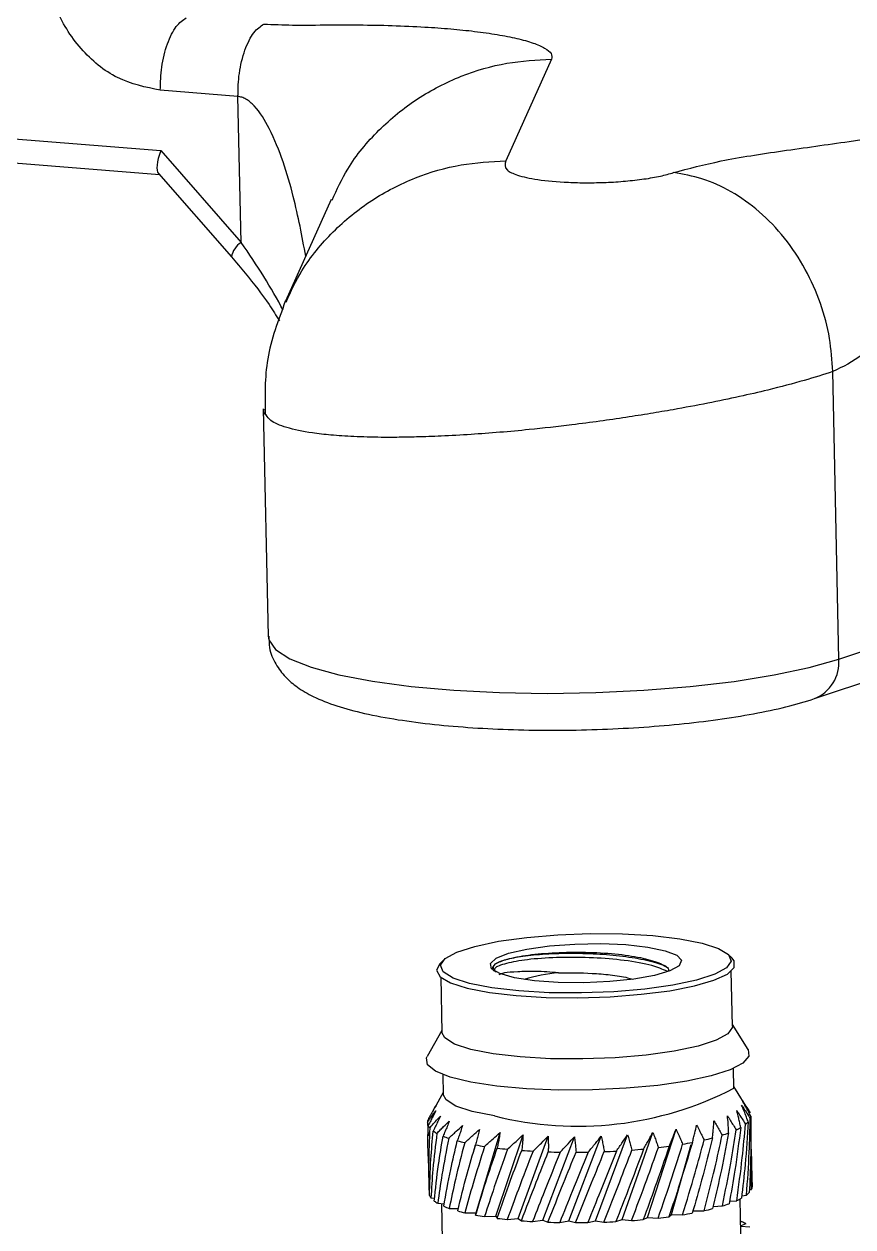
# Model space of a CAD drawing. Header units: millimetres. Extents: x 0 to 279, y 0 to 216.
# Drawn here: x 79.71 to 90.43, y 116.73 to 132.29 of the extents above; entities that cross this region are included whole.
import ezdxf

# ---------------------------------------------------------------- set-up
doc = ezdxf.new("R2010")
doc.units = ezdxf.units.MM

msp = doc.modelspace()

# ---------------------------------------------------------------- linework, layer by layer
at = {"color": 7, "linetype": 'Continuous', "lineweight": 25}
for p, q in [((86.532, 131.839), (85.939, 130.523)), ((82.474, 131.357), (81.469, 131.437)), ((82.514, 129.467), (82.474, 131.357)), ((81.475, 130.655), (82.514, 129.467)), ((78.212, 130.605), (81.457, 130.346)), ((81.446, 130.359), (82.389, 129.281)), ((83.68, 130.021), (83.088, 128.706)), ((90.249, 124.075), (90.17, 127.795)), ((82.802, 127.312), (82.864, 124.371)), ((90.249, 124.075), (92.891, 124.955)), ((89.936, 123.563), (92.578, 124.443)), ((88.863, 120.21), (88.811, 120.257)), ((85.135, 120.179), (85.085, 120.13)), ((85.776, 120.089), (85.776, 120.064)), ((88.872, 119.324), (88.857, 120.036)), ((85.098, 119.957), (85.113, 119.244)), ((85.113, 119.267), (84.923, 118.932)), ((89.076, 119.02), (88.872, 119.347)), ((85.125, 118.697), (85.13, 118.441)), ((88.89, 118.52), (88.884, 118.777)), ((89.093, 118.216), (88.889, 118.543)), ((85.13, 118.464), (85.016, 118.262)), ((84.926, 118.081), (84.935, 117.903)), ((85.557, 116.909), (85.865, 117.947)), ((85.81, 116.866), (86.163, 117.917)), ((86.099, 116.833), (86.488, 117.899)), ((86.418, 116.812), (86.828, 117.893)), ((86.755, 116.803), (87.174, 117.9)), ((87.1, 116.806), (87.516, 117.919)), ((87.444, 116.821), (87.842, 117.949)), ((87.775, 116.849), (88.142, 117.99)), ((85.543, 117.773), (85.528, 117.721)), ((88.084, 116.887), (88.339, 117.793)), ((89.126, 117.361), (89.118, 117.73)), ((89.119, 117.212), (89.118, 117.73)), ((84.935, 117.642), (84.943, 117.272)), ((89.125, 117.361), (89.128, 117.245)), ((84.971, 117.101), (85.018, 117.096)), ((88.981, 116.637), (88.972, 117.087)), ((88.993, 117.13), (89.054, 117.138)), ((89.091, 117.208), (89.119, 117.212)), ((85.059, 117.031), (85.142, 117.025)), ((85.108, 117.027), (85.118, 116.556)), ((85.207, 116.966), (85.324, 116.963)), ((88.361, 116.935), (88.507, 116.936)), ((88.622, 116.992), (88.743, 116.997)), ((88.835, 117.058), (88.927, 117.065)), ((85.411, 116.908), (85.557, 116.909)), ((85.556, 116.904), (85.549, 116.879)), ((85.559, 116.914), (85.556, 116.904)), ((85.665, 116.86), (85.81, 116.866)), ((85.81, 116.866), (85.827, 116.837)), ((85.959, 116.822), (86.099, 116.833)), ((86.099, 116.833), (86.142, 116.806)), ((86.287, 116.796), (86.418, 116.812)), ((86.418, 116.812), (86.484, 116.787)), ((86.638, 116.783), (86.755, 116.803)), ((86.755, 116.803), (86.842, 116.781)), ((87, 116.782), (87.1, 116.806)), ((87.1, 116.806), (87.207, 116.788)), ((87.364, 116.795), (87.444, 116.821)), ((87.444, 116.821), (87.566, 116.807)), ((87.718, 116.82), (87.775, 116.849)), ((87.775, 116.849), (87.91, 116.839)), ((88.051, 116.857), (88.084, 116.887)), ((88.084, 116.887), (88.226, 116.883)), ((88.978, 116.795), (88.992, 116.795)), ((89.045, 116.765), (88.979, 116.741)), ((88.979, 116.737), (89.097, 116.725))]:
    msp.add_line(p, q, dxfattribs=at)
at = {"color": 8, "linetype": 'Continuous', "lineweight": 25}
msp.add_line((78.568, 130.887), (81.475, 130.655), dxfattribs=at)
at = {"color": 8, "linetype": 'Continuous', "lineweight": 25, "flags": 128}
msp.add_lwpolyline([(82.864, 124.371), (82.872, 124.322), (82.961, 124.197), (83.145, 124.079), (83.42, 123.969), (83.78, 123.872), (84.215, 123.788), (84.715, 123.721), (85.268, 123.672), (85.86, 123.642), (86.477, 123.631), (87.104, 123.641), (87.726, 123.671), (88.327, 123.719), (88.893, 123.786), (89.41, 123.869), (89.866, 123.966), (90.249, 124.075)], dxfattribs=at)
at = {"color": 7, "linetype": 'Continuous', "lineweight": 25, "flags": 128}
for points in [[(88.19, 120.456), (88.479, 120.399), (88.692, 120.329), (88.819, 120.25), (88.854, 120.165), (88.794, 120.079), (88.643, 119.995), (88.409, 119.919), (88.102, 119.854), (87.739, 119.803), (87.338, 119.769), (86.919, 119.754), (86.502, 119.757), (86.109, 119.78), (85.759, 119.821), (85.471, 119.878), (85.258, 119.947), (85.131, 120.027), (85.096, 120.112), (85.156, 120.198), (85.307, 120.281), (85.541, 120.357), (85.847, 120.422), (86.21, 120.473), (86.612, 120.507), (87.031, 120.523), (87.448, 120.519), (87.841, 120.496), (88.19, 120.456)], [(87.777, 120.348), (88.002, 120.301), (88.151, 120.242), (88.213, 120.176), (88.183, 120.106), (88.064, 120.039), (87.864, 119.98), (87.598, 119.932), (87.285, 119.9), (86.95, 119.885), (86.616, 119.889), (86.309, 119.911), (86.052, 119.951), (85.863, 120.004), (85.756, 120.067), (85.74, 120.136), (85.815, 120.204), (85.976, 120.268), (86.212, 120.322), (86.504, 120.363), (86.831, 120.387), (87.168, 120.392), (87.492, 120.379), (87.777, 120.348)], [(85.727, 119.761), (86.073, 119.72), (86.461, 119.697), (86.873, 119.692), (87.29, 119.705), (87.693, 119.736), (88.061, 119.783), (88.38, 119.845), (88.632, 119.918), (88.807, 119.999), (88.896, 120.084), (88.896, 120.169), (88.863, 120.21)], [(85.085, 120.13), (85.044, 120.048), (85.09, 119.964), (85.224, 119.886), (85.439, 119.817), (85.727, 119.761)], [(88.872, 119.324), (88.872, 119.311), (88.812, 119.224), (88.661, 119.141), (88.427, 119.065), (88.12, 119), (87.757, 118.949), (87.356, 118.915), (86.937, 118.899), (86.52, 118.903), (86.127, 118.926), (85.778, 118.967), (85.489, 119.023), (85.276, 119.093), (85.149, 119.172), (85.113, 119.244)], [(89.076, 119.02), (89.086, 118.935), (89.008, 118.845), (88.842, 118.76), (88.596, 118.681), (88.28, 118.613), (87.908, 118.558), (87.496, 118.52), (87.063, 118.499), (86.627, 118.497), (86.207, 118.513), (85.822, 118.548), (85.489, 118.599), (85.221, 118.664), (85.032, 118.741), (84.928, 118.825), (84.915, 118.914), (84.923, 118.932)], [(85.795, 118.163), (85.506, 118.22), (85.293, 118.289), (85.166, 118.369), (85.13, 118.441)]]:
    msp.add_lwpolyline(points, dxfattribs=at)
at = {"color": 8, "linetype": 'Continuous', "lineweight": 25}
for centre, radius, start, end in [((82.683, 129.218), 0.301, 124.187, 168.0069), ((89.743, 124.032), 0.507, 292.3521, 4.8865)]:
    msp.add_arc(centre, radius, start, end, dxfattribs=at)
at = {"color": 7, "linetype": 'Continuous', "lineweight": 25}
for centre, radius, start, end in [((86.763, 118.111), 1.909, 94.2839, 107.8312), ((86.871, 122.427), 4.398, 255.8367, 297.3289), ((88.988, 118.151), 0.123, 25.0526, 32.0087), ((85.021, 118.078), 0.0947, 158.0852, 178.2034), ((85.062, 118.099), 0.14, 205.5489, 221.0266), ((88.578, 118.718), 0.812, 294.8068, 299.6023), ((88.875, 118.264), 0.268, 308.3227, 318.3703), ((89.014, 118.164), 0.0947, 338.0852, 358.2034), ((85.268, 118.341), 0.46, 234.4569, 241.4645), ((85.591, 119.036), 1.227, 247.8101, 251.4496), ((87.747, 121.201), 3.435, 282.7616, 284.594), ((88.178, 119.695), 1.868, 287.4636, 290.2145), ((85.963, 120.282), 2.527, 255.086, 257.3343), ((86.31, 122.002), 4.283, 259.753, 261.3347), ((86.578, 123.962), 6.261, 263.1316, 264.3594), ((86.739, 125.825), 8.131, 265.8149, 266.8465), ((86.803, 127.234), 9.542, 268.1135, 269.0406), ((86.819, 127.703), 10.011, 272.2588, 273.1567), ((86.889, 126.669), 8.974, 274.364, 275.3299), ((87.065, 125.016), 7.312, 276.6688, 277.776), ((87.358, 123.074), 5.348, 279.3634, 280.7274), ((86.81, 127.906), 10.214, 270.2159, 271.1019), ((89.03, 117.254), 0.0988, 335.1217, 354.6849), ((85.072, 117.183), 0.13, 202.5616, 218.8401), ((88.572, 117.858), 0.868, 294.1501, 298.7342), ((88.878, 117.371), 0.292, 307.0142, 316.5028), ((85.268, 117.4), 0.424, 233.0943, 240.4866), ((85.585, 118.058), 1.156, 247.132, 250.92), ((85.956, 119.265), 2.419, 254.6816, 256.9966), ((87.737, 120.413), 3.561, 282.4888, 284.2777), ((88.167, 118.873), 1.962, 287.0681, 289.7297), ((86.307, 120.958), 4.148, 259.4759, 261.0916), ((86.582, 122.911), 6.121, 262.9209, 264.1675), ((86.751, 124.793), 8.011, 265.6411, 266.6829), ((86.821, 126.245), 9.464, 267.9597, 268.8919), ((86.83, 126.976), 10.195, 270.0711, 270.9582), ((86.836, 126.835), 10.054, 272.1141, 273.0095), ((86.9, 125.854), 9.071, 274.2108, 275.1698), ((87.068, 124.235), 7.443, 276.4962, 277.5903), ((87.353, 122.302), 5.489, 279.1551, 280.4957), ((88.739, 116.274), 0.578, 58.0891, 64.1012)]:
    msp.add_arc(centre, radius, start, end, dxfattribs=at)
msp.add_ellipse((81.651, 130.732), major_axis=(0.193, 0.383), ratio=0.305, start_param=1.922807, end_param=3.018156, dxfattribs=at)
at = {"color": 8, "linetype": 'Continuous', "lineweight": 25}
msp.add_ellipse((81.81, 129.16), major_axis=(-1.522, 2.046), ratio=0.294108, start_param=4.221045, end_param=4.644337, dxfattribs=at)
at = {"color": 7, "linetype": 'Continuous', "lineweight": 25}
msp.add_open_spline([(81.469, 131.437), (81.281, 131.475), (80.903, 131.553), (80.421, 131.953), (80.078, 132.497), (80.026, 132.911), (80, 133.117)], degree=3, dxfattribs=at)
for points, knots in [([(81.469, 131.437), (81.472, 131.537), (81.476, 131.692), (81.516, 131.894), (81.559, 132.039), (81.613, 132.165), (81.693, 132.298), (81.761, 132.344), (81.805, 132.374)], [0, 0, 0, 0, 0.2394568, 0.3683607, 0.5, 0.6316393, 0.7605432, 1, 1, 1, 1]), ([(82.474, 131.357), (82.476, 131.457), (82.48, 131.612), (82.52, 131.813), (82.563, 131.959), (82.617, 132.084), (82.697, 132.218), (82.765, 132.264), (82.809, 132.294)], [0, 0, 0, 0, 0.2394568, 0.3683607, 0.5, 0.6316393, 0.7605432, 1, 1, 1, 1]), ([(82.809, 132.294), (82.932, 132.288), (83.208, 132.276), (83.629, 132.284), (84.059, 132.283), (84.474, 132.276), (84.872, 132.258), (85.228, 132.233), (85.544, 132.2), (85.833, 132.159), (86.09, 132.109), (86.3, 132.05), (86.451, 131.984), (86.542, 131.913), (86.535, 131.863), (86.532, 131.839)], [0, 0, 0, 0, 0.0756884, 0.1706651, 0.2466484, 0.3322997, 0.4197227, 0.4922159, 0.5628793, 0.6375502, 0.7101169, 0.7845605, 0.8564966, 0.9294749, 1, 1, 1, 1]), ([(88.111, 130.371), (88.306, 130.423), (88.708, 130.531), (89.526, 130.655), (90.318, 130.764), (91.036, 130.869), (91.643, 130.973), (91.945, 131.058), (92.093, 131.099)], [0, 0, 0, 0, 0.1781459, 0.3671872, 0.5628943, 0.714839, 0.8606483, 1, 1, 1, 1]), ([(85.939, 130.523), (85.928, 130.482), (85.912, 130.417), (86.081, 130.333), (86.348, 130.274), (86.68, 130.245), (86.99, 130.238), (87.241, 130.243), (87.493, 130.259), (87.733, 130.287), (87.949, 130.324), (88.057, 130.355), (88.111, 130.371)], [0, 0, 0, 0, 0.175466, 0.282013, 0.403214, 0.53806, 0.611407, 0.685092, 0.761964, 0.840395, 0.919927, 1, 1, 1, 1]), ([(90.17, 127.795), (90.16, 127.939), (90.141, 128.235), (90.02, 128.686), (89.825, 129.128), (89.556, 129.533), (89.228, 129.875), (88.864, 130.132), (88.487, 130.305), (88.234, 130.349), (88.111, 130.371)], [0, 0, 0, 0, 0.116516, 0.240011, 0.368641, 0.5, 0.631359, 0.759989, 0.883484, 1, 1, 1, 1]), ([(92.779, 130.24), (92.613, 130.152), (92.272, 129.969), (91.795, 129.419), (91.356, 128.865), (90.946, 128.376), (90.566, 127.989), (90.3, 127.858), (90.17, 127.795)], [0, 0, 0, 0, 0.178146, 0.367187, 0.562894, 0.714839, 0.860648, 1, 1, 1, 1]), ([(82.389, 129.281), (82.449, 129.21), (82.623, 129.006), (82.839, 128.727), (82.967, 128.523), (83.01, 128.453)], [0, 0, 0, 0, 0.259793, 0.748699, 1, 1, 1, 1]), ([(83.087, 128.705), (82.995, 128.458), (82.813, 127.976), (82.823, 127.475), (82.828, 127.231)], [0, 0, 0, 0, 0.511714, 1, 1, 1, 1]), ([(82.839, 127.234), (82.826, 127.245), (82.8, 127.268), (82.809, 127.297), (82.813, 127.312)], [0, 0, 0, 0, 0.494429, 1, 1, 1, 1]), ([(82.875, 124.372), (82.875, 124.322), (82.874, 124.192), (82.959, 124.004), (83.088, 123.834), (83.253, 123.697), (83.467, 123.575), (83.747, 123.466), (84.11, 123.368), (84.532, 123.289), (85.005, 123.227), (85.507, 123.184), (86.033, 123.159), (86.575, 123.151), (87.122, 123.161), (87.664, 123.188), (88.189, 123.231), (88.689, 123.29), (89.153, 123.365), (89.577, 123.454), (89.816, 123.526), (89.936, 123.563)], [0, 0, 0, 0, 0.02177, 0.055886, 0.089538, 0.126428, 0.171308, 0.230823, 0.291176, 0.354427, 0.414842, 0.473893, 0.532256, 0.590264, 0.648115, 0.705955, 0.763879, 0.822034, 0.880629, 0.940009, 1, 1, 1, 1]), ([(88.027, 120.035), (87.966, 120.061), (87.831, 120.117), (87.486, 120.179), (87.071, 120.213), (86.641, 120.217), (86.252, 120.194), (85.959, 120.144), (85.791, 120.09), (85.793, 120.054), (85.794, 120.04)], [0, 0, 0, 0, 0.109922, 0.245721, 0.376076, 0.510185, 0.645874, 0.7761, 0.910452, 1, 1, 1, 1]), ([(85.808, 120.132), (85.851, 120.152), (85.942, 120.194), (86.218, 120.248), (86.575, 120.279), (86.971, 120.284), (87.358, 120.264), (87.695, 120.215), (87.929, 120.145), (88.05, 120.085), (88.046, 120.048), (88.045, 120.042)], [0, 0, 0, 0, 0.116416, 0.244348, 0.369944, 0.493346, 0.616777, 0.738199, 0.857111, 0.976044, 1, 1, 1, 1]), ([(88.031, 120.081), (88.005, 120.095), (87.927, 120.136), (87.697, 120.191), (87.379, 120.239), (87.024, 120.262), (86.663, 120.266), (86.328, 120.249), (86.056, 120.213), (85.884, 120.171), (85.829, 120.143), (85.808, 120.132)], [0, 0, 0, 0, 0.062579, 0.188022, 0.312157, 0.431718, 0.555647, 0.681159, 0.802614, 0.923682, 1, 1, 1, 1]), ([(85.815, 120.024), (85.805, 120.03), (85.746, 120.063), (85.78, 120.1), (85.808, 120.132)], [0, 0, 0, 0, 0.168738, 1, 1, 1, 1]), ([(86.62, 120.015), (86.52, 120.022), (86.319, 120.038), (86.079, 120.028), (85.897, 120.014), (85.866, 119.997), (85.849, 119.988)], [0, 0, 0, 0, 0.235768, 0.471276, 0.725369, 1, 1, 1, 1]), ([(86.62, 120.015), (86.765, 120.015), (86.99, 120.016), (87.297, 119.989), (87.479, 119.962), (87.561, 119.94), (87.583, 119.934)], [0, 0, 0, 0, 0.43002, 0.666119, 0.911349, 1, 1, 1, 1]), ([(88.993, 118.374), (89.005, 118.354), (89.029, 118.316), (89.065, 118.259), (89.088, 118.222), (89.1, 118.203)], [0, 0, 0, 0, 0.353961, 0.676923, 1, 1, 1, 1]), ([(89.109, 118.161), (89.099, 118.181), (89.079, 118.22), (89.04, 118.291), (89.011, 118.342), (88.993, 118.374)], [0, 0, 0, 0, 0.2745, 0.549, 1, 1, 1, 1]), ([(84.926, 118.081), (84.935, 118.094), (84.954, 118.121), (84.99, 118.17), (85.018, 118.206), (85.035, 118.228)], [0, 0, 0, 0, 0.2745, 0.549, 1, 1, 1, 1]), ([(85.037, 118.298), (85.025, 118.277), (85.001, 118.235), (84.966, 118.173), (84.944, 118.133), (84.933, 118.113)], [0, 0, 0, 0, 0.353961, 0.676923, 1, 1, 1, 1]), ([(85.035, 118.228), (85.023, 118.205), (85.001, 118.163), (84.968, 118.1), (84.946, 118.059), (84.935, 118.039)], [0, 0, 0, 0, 0.353961, 0.676923, 1, 1, 1, 1]), ([(84.992, 118.218), (84.994, 118.223), (85.009, 118.25), (85.024, 118.277), (85.037, 118.298)], [0, 0, 0, 0, 0.202807, 1, 1, 1, 1]), ([(88.808, 118.163), (88.821, 118.142), (88.847, 118.102), (88.884, 118.041), (88.907, 118.001), (88.919, 117.982)], [0, 0, 0, 0, 0.353961, 0.676923, 1, 1, 1, 1]), ([(88.823, 117.942), (88.823, 117.963), (88.821, 118.003), (88.816, 118.077), (88.811, 118.13), (88.808, 118.163)], [0, 0, 0, 0, 0.2745, 0.549, 1, 1, 1, 1]), ([(88.928, 118.232), (88.942, 118.211), (88.968, 118.172), (89.005, 118.112), (89.029, 118.074), (89.041, 118.054)], [0, 0, 0, 0, 0.353961, 0.676923, 1, 1, 1, 1]), ([(88.979, 118.013), (88.975, 118.033), (88.967, 118.073), (88.95, 118.147), (88.937, 118.199), (88.928, 118.232)], [0, 0, 0, 0, 0.2745, 0.549, 1, 1, 1, 1]), ([(88.991, 118.303), (89.004, 118.283), (89.029, 118.244), (89.066, 118.186), (89.09, 118.148), (89.102, 118.129)], [0, 0, 0, 0, 0.353961, 0.676923, 1, 1, 1, 1]), ([(89.075, 118.086), (89.068, 118.106), (89.054, 118.146), (89.026, 118.219), (89.004, 118.271), (88.991, 118.303)], [0, 0, 0, 0, 0.2745, 0.549, 1, 1, 1, 1]), ([(84.936, 117.642), (84.935, 117.653), (84.93, 117.785), (84.933, 117.917), (84.935, 118.039)], [0, 0, 0, 0, 0.0818341, 1, 1, 1, 1]), ([(84.956, 118.007), (84.949, 117.852), (84.937, 117.575), (84.943, 117.297), (84.946, 117.175)], [0, 0, 0, 0, 0.558421, 1, 1, 1, 1]), ([(84.956, 118.007), (84.968, 118.021), (84.992, 118.049), (85.037, 118.1), (85.071, 118.136), (85.093, 118.159)], [0, 0, 0, 0, 0.2745, 0.549, 1, 1, 1, 1]), ([(85.093, 118.159), (85.082, 118.136), (85.062, 118.093), (85.031, 118.029), (85.011, 117.988), (85.001, 117.967)], [0, 0, 0, 0, 0.353961, 0.676923, 1, 1, 1, 1]), ([(85.048, 117.937), (85.063, 117.952), (85.091, 117.98), (85.144, 118.033), (85.184, 118.071), (85.209, 118.095)], [0, 0, 0, 0, 0.2744999, 0.549, 1, 1, 1, 1]), ([(85.209, 118.095), (85.2, 118.072), (85.182, 118.028), (85.155, 117.963), (85.137, 117.921), (85.128, 117.9)], [0, 0, 0, 0, 0.353961, 0.676923, 1, 1, 1, 1]), ([(85.201, 117.873), (85.217, 117.888), (85.249, 117.918), (85.309, 117.973), (85.353, 118.012), (85.38, 118.037)], [0, 0, 0, 0, 0.2745, 0.549, 1, 1, 1, 1]), ([(85.38, 118.037), (85.372, 118.014), (85.358, 117.969), (85.335, 117.903), (85.32, 117.861), (85.312, 117.839)], [0, 0, 0, 0, 0.353961, 0.676923, 1, 1, 1, 1]), ([(88.354, 117.82), (88.359, 117.84), (88.37, 117.88), (88.389, 117.954), (88.401, 118.007), (88.409, 118.041)], [0, 0, 0, 0, 0.2744999, 0.549, 1, 1, 1, 1]), ([(88.409, 118.041), (88.421, 118.018), (88.443, 117.976), (88.476, 117.913), (88.496, 117.872), (88.506, 117.851)], [0, 0, 0, 0, 0.353961, 0.676923, 1, 1, 1, 1]), ([(88.613, 117.877), (88.615, 117.898), (88.62, 117.938), (88.627, 118.012), (88.631, 118.066), (88.633, 118.099)], [0, 0, 0, 0, 0.2745, 0.549, 1, 1, 1, 1]), ([(88.633, 118.099), (88.646, 118.077), (88.67, 118.036), (88.705, 117.974), (88.727, 117.933), (88.739, 117.913)], [0, 0, 0, 0, 0.353961, 0.676923, 1, 1, 1, 1]), ([(88.979, 118.013), (88.956, 117.829), (88.913, 117.499), (88.855, 117.171), (88.83, 117.026)], [0, 0, 0, 0, 0.558421, 1, 1, 1, 1]), ([(88.927, 117.065), (88.953, 117.25), (88.999, 117.58), (89.028, 117.91), (89.041, 118.054)], [0, 0, 0, 0, 0.561521, 1, 1, 1, 1]), ([(89.075, 118.086), (89.064, 117.902), (89.044, 117.572), (89.006, 117.242), (88.989, 117.096)], [0, 0, 0, 0, 0.558421, 1, 1, 1, 1]), ([(89.054, 117.138), (89.068, 117.323), (89.092, 117.654), (89.099, 117.984), (89.102, 118.129)], [0, 0, 0, 0, 0.561521, 1, 1, 1, 1]), ([(89.109, 118.161), (89.11, 117.977), (89.113, 117.646), (89.097, 117.316), (89.09, 117.17)], [0, 0, 0, 0, 0.558421, 1, 1, 1, 1]), ([(84.952, 117.133), (84.956, 117.289), (84.964, 117.567), (84.99, 117.845), (85.001, 117.967)], [0, 0, 0, 0, 0.561521, 1, 1, 1, 1]), ([(85.048, 117.937), (85.029, 117.781), (84.995, 117.502), (84.978, 117.224), (84.971, 117.101)], [0, 0, 0, 0, 0.5584208, 1, 1, 1, 1]), ([(85.013, 117.061), (85.03, 117.217), (85.06, 117.497), (85.107, 117.777), (85.128, 117.9)], [0, 0, 0, 0, 0.561521, 1, 1, 1, 1]), ([(85.201, 117.873), (85.17, 117.715), (85.115, 117.434), (85.076, 117.154), (85.059, 117.031)], [0, 0, 0, 0, 0.558421, 1, 1, 1, 1]), ([(85.408, 117.816), (85.426, 117.831), (85.46, 117.863), (85.525, 117.92), (85.572, 117.961), (85.601, 117.987)], [0, 0, 0, 0, 0.2745, 0.549, 1, 1, 1, 1]), ([(85.601, 117.987), (85.595, 117.964), (85.584, 117.918), (85.566, 117.852), (85.554, 117.809), (85.548, 117.787)], [0, 0, 0, 0, 0.353961, 0.676923, 1, 1, 1, 1]), ([(85.665, 117.768), (85.683, 117.784), (85.719, 117.817), (85.786, 117.877), (85.834, 117.92), (85.865, 117.947)], [0, 0, 0, 0, 0.2745, 0.549, 1, 1, 1, 1]), ([(85.865, 117.947), (85.861, 117.923), (85.854, 117.878), (85.842, 117.811), (85.833, 117.767), (85.829, 117.746)], [0, 0, 0, 0, 0.353961, 0.676923, 1, 1, 1, 1]), ([(85.962, 117.731), (85.981, 117.748), (86.017, 117.782), (86.084, 117.844), (86.133, 117.889), (86.163, 117.917)], [0, 0, 0, 0, 0.2745, 0.549, 1, 1, 1, 1]), ([(86.163, 117.917), (86.162, 117.893), (86.159, 117.848), (86.153, 117.78), (86.148, 117.737), (86.146, 117.715)], [0, 0, 0, 0, 0.353961, 0.676923, 1, 1, 1, 1]), ([(86.292, 117.706), (86.31, 117.723), (86.346, 117.759), (86.411, 117.823), (86.459, 117.87), (86.488, 117.899)], [0, 0, 0, 0, 0.2745, 0.549, 1, 1, 1, 1]), ([(86.488, 117.899), (86.489, 117.875), (86.49, 117.83), (86.49, 117.763), (86.49, 117.719), (86.489, 117.697)], [0, 0, 0, 0, 0.3539613, 0.6769233, 1, 1, 1, 1]), ([(86.644, 117.693), (86.661, 117.712), (86.695, 117.748), (86.756, 117.815), (86.801, 117.863), (86.828, 117.893)], [0, 0, 0, 0, 0.2745, 0.549, 1, 1, 1, 1]), ([(86.828, 117.893), (86.831, 117.87), (86.837, 117.824), (86.844, 117.757), (86.847, 117.714), (86.849, 117.692)], [0, 0, 0, 0, 0.353961, 0.676923, 1, 1, 1, 1]), ([(87.007, 117.694), (87.022, 117.713), (87.053, 117.75), (87.11, 117.819), (87.15, 117.869), (87.174, 117.9)], [0, 0, 0, 0, 0.2745, 0.549, 1, 1, 1, 1]), ([(87.174, 117.9), (87.18, 117.876), (87.189, 117.831), (87.202, 117.765), (87.21, 117.721), (87.213, 117.7)], [0, 0, 0, 0, 0.353961, 0.676923, 1, 1, 1, 1]), ([(87.37, 117.707), (87.384, 117.727), (87.411, 117.765), (87.46, 117.836), (87.494, 117.887), (87.516, 117.919)], [0, 0, 0, 0, 0.2745, 0.549, 1, 1, 1, 1]), ([(87.516, 117.919), (87.523, 117.895), (87.537, 117.851), (87.555, 117.785), (87.566, 117.742), (87.572, 117.721)], [0, 0, 0, 0, 0.353961, 0.676923, 1, 1, 1, 1]), ([(87.723, 117.733), (87.734, 117.753), (87.756, 117.793), (87.796, 117.865), (87.824, 117.917), (87.842, 117.949)], [0, 0, 0, 0, 0.2745, 0.549, 1, 1, 1, 1]), ([(87.842, 117.949), (87.851, 117.926), (87.868, 117.882), (87.892, 117.817), (87.906, 117.775), (87.914, 117.753)], [0, 0, 0, 0, 0.353961, 0.676923, 1, 1, 1, 1]), ([(88.054, 117.771), (88.062, 117.791), (88.08, 117.831), (88.109, 117.904), (88.13, 117.957), (88.142, 117.99)], [0, 0, 0, 0, 0.2745, 0.549, 1, 1, 1, 1]), ([(88.142, 117.99), (88.153, 117.967), (88.173, 117.924), (88.202, 117.86), (88.219, 117.818), (88.228, 117.797)], [0, 0, 0, 0, 0.353961, 0.676923, 1, 1, 1, 1]), ([(88.226, 116.883), (88.282, 117.063), (88.38, 117.385), (88.468, 117.709), (88.506, 117.851)], [0, 0, 0, 0, 0.561521, 1, 1, 1, 1]), ([(88.613, 117.877), (88.568, 117.696), (88.487, 117.37), (88.394, 117.047), (88.353, 116.905)], [0, 0, 0, 0, 0.558421, 1, 1, 1, 1]), ([(88.507, 116.936), (88.554, 117.118), (88.638, 117.443), (88.708, 117.77), (88.739, 117.913)], [0, 0, 0, 0, 0.561521, 1, 1, 1, 1]), ([(88.823, 117.942), (88.788, 117.759), (88.726, 117.432), (88.649, 117.106), (88.615, 116.962)], [0, 0, 0, 0, 0.5584208, 1, 1, 1, 1]), ([(88.743, 116.997), (88.78, 117.181), (88.846, 117.509), (88.897, 117.837), (88.919, 117.982)], [0, 0, 0, 0, 0.561521, 1, 1, 1, 1]), ([(85.136, 116.993), (85.165, 117.151), (85.216, 117.432), (85.283, 117.715), (85.312, 117.839)], [0, 0, 0, 0, 0.561521, 1, 1, 1, 1]), ([(85.408, 117.816), (85.367, 117.657), (85.292, 117.373), (85.233, 117.09), (85.207, 116.966)], [0, 0, 0, 0, 0.558421, 1, 1, 1, 1]), ([(85.317, 116.932), (85.356, 117.092), (85.426, 117.376), (85.511, 117.662), (85.548, 117.787)], [0, 0, 0, 0, 0.561521, 1, 1, 1, 1]), ([(85.665, 117.768), (85.614, 117.607), (85.523, 117.319), (85.445, 117.034), (85.411, 116.908)], [0, 0, 0, 0, 0.558421, 1, 1, 1, 1]), ([(85.549, 116.879), (85.598, 117.041), (85.686, 117.328), (85.785, 117.618), (85.829, 117.746)], [0, 0, 0, 0, 0.561521, 1, 1, 1, 1]), ([(85.962, 117.731), (85.904, 117.568), (85.799, 117.276), (85.706, 116.987), (85.665, 116.86)], [0, 0, 0, 0, 0.558421, 1, 1, 1, 1]), ([(85.827, 116.837), (85.884, 117.001), (85.986, 117.292), (86.097, 117.586), (86.146, 117.715)], [0, 0, 0, 0, 0.561521, 1, 1, 1, 1]), ([(86.292, 117.706), (86.228, 117.54), (86.113, 117.244), (86.006, 116.951), (85.959, 116.822)], [0, 0, 0, 0, 0.558421, 1, 1, 1, 1]), ([(86.142, 116.806), (86.205, 116.972), (86.317, 117.267), (86.437, 117.566), (86.489, 117.697)], [0, 0, 0, 0, 0.5615212, 1, 1, 1, 1]), ([(86.842, 116.781), (86.912, 116.952), (87.035, 117.257), (87.159, 117.565), (87.213, 117.7)], [0, 0, 0, 0, 0.561521, 1, 1, 1, 1]), ([(87.37, 117.707), (87.301, 117.534), (87.178, 117.224), (87.055, 116.918), (87, 116.782)], [0, 0, 0, 0, 0.558421, 1, 1, 1, 1]), ([(87.207, 116.788), (87.276, 116.961), (87.399, 117.271), (87.519, 117.583), (87.572, 117.721)], [0, 0, 0, 0, 0.5615212, 1, 1, 1, 1]), ([(87.723, 117.733), (87.657, 117.558), (87.539, 117.243), (87.418, 116.932), (87.364, 116.795)], [0, 0, 0, 0, 0.558421, 1, 1, 1, 1]), ([(87.566, 116.807), (87.633, 116.984), (87.751, 117.297), (87.864, 117.614), (87.914, 117.753)], [0, 0, 0, 0, 0.561521, 1, 1, 1, 1]), ([(88.054, 117.771), (87.993, 117.593), (87.884, 117.275), (87.769, 116.959), (87.718, 116.82)], [0, 0, 0, 0, 0.558421, 1, 1, 1, 1]), ([(87.91, 116.839), (87.972, 117.018), (88.082, 117.336), (88.184, 117.657), (88.228, 117.797)], [0, 0, 0, 0, 0.561521, 1, 1, 1, 1]), ([(88.354, 117.82), (88.3, 117.64), (88.203, 117.317), (88.097, 116.998), (88.051, 116.857)], [0, 0, 0, 0, 0.558421, 1, 1, 1, 1]), ([(86.644, 117.693), (86.576, 117.525), (86.454, 117.225), (86.338, 116.927), (86.287, 116.796)], [0, 0, 0, 0, 0.558421, 1, 1, 1, 1]), ([(86.484, 116.787), (86.551, 116.955), (86.671, 117.255), (86.794, 117.559), (86.849, 117.692)], [0, 0, 0, 0, 0.561521, 1, 1, 1, 1]), ([(87.007, 117.694), (86.937, 117.523), (86.813, 117.218), (86.691, 116.916), (86.638, 116.783)], [0, 0, 0, 0, 0.558421, 1, 1, 1, 1])]:
    msp.add_open_spline(points, degree=3, knots=knots, dxfattribs=at)
at = {"color": 8, "linetype": 'Continuous', "lineweight": 25}
for points, knots in [([(83.692, 130.015), (83.755, 130.152), (83.908, 130.484), (84.285, 130.933), (84.782, 131.342), (85.348, 131.632), (85.938, 131.807), (86.337, 131.828), (86.532, 131.839)], [0, 0, 0, 0, 0.127168, 0.308767, 0.490367, 0.668193, 0.838921, 1, 1, 1, 1]), ([(83.351, 129.29), (83.303, 129.547), (83.199, 130.103), (82.981, 130.777), (82.739, 131.192), (82.602, 131.313), (82.527, 131.348), (82.491, 131.354), (82.474, 131.357)], [0, 0, 0, 0, 0.341935, 0.738293, 0.889149, 0.949661, 0.975688, 1, 1, 1, 1]), ([(83.096, 128.694), (83.16, 128.832), (83.314, 129.166), (83.692, 129.617), (84.189, 130.027), (84.755, 130.316), (85.345, 130.491), (85.745, 130.512), (85.939, 130.523)], [0, 0, 0, 0, 0.128821, 0.310077, 0.491332, 0.668821, 0.839226, 1, 1, 1, 1]), ([(90.17, 127.795), (90.051, 127.757), (89.806, 127.679), (89.386, 127.569), (88.962, 127.47), (88.551, 127.385), (88.162, 127.312), (87.806, 127.251), (87.489, 127.201), (87.15, 127.152), (86.731, 127.097), (86.167, 127.034), (85.598, 126.987), (85.119, 126.96), (84.799, 126.949), (84.542, 126.944), (84.266, 126.944), (83.974, 126.952), (83.678, 126.972), (83.372, 127.007), (83.094, 127.067), (82.897, 127.147), (82.855, 127.21), (82.839, 127.234)], [0, 0, 0, 0, 0.061881, 0.127542, 0.173463, 0.221088, 0.270426, 0.301503, 0.334482, 0.369362, 0.406144, 0.462732, 0.541927, 0.5844, 0.62121, 0.652355, 0.677834, 0.726439, 0.771667, 0.813522, 0.88683, 0.956302, 1, 1, 1, 1])]:
    msp.add_open_spline(points, degree=3, knots=knots, dxfattribs=at)

doc.saveas('drawing.dxf')
